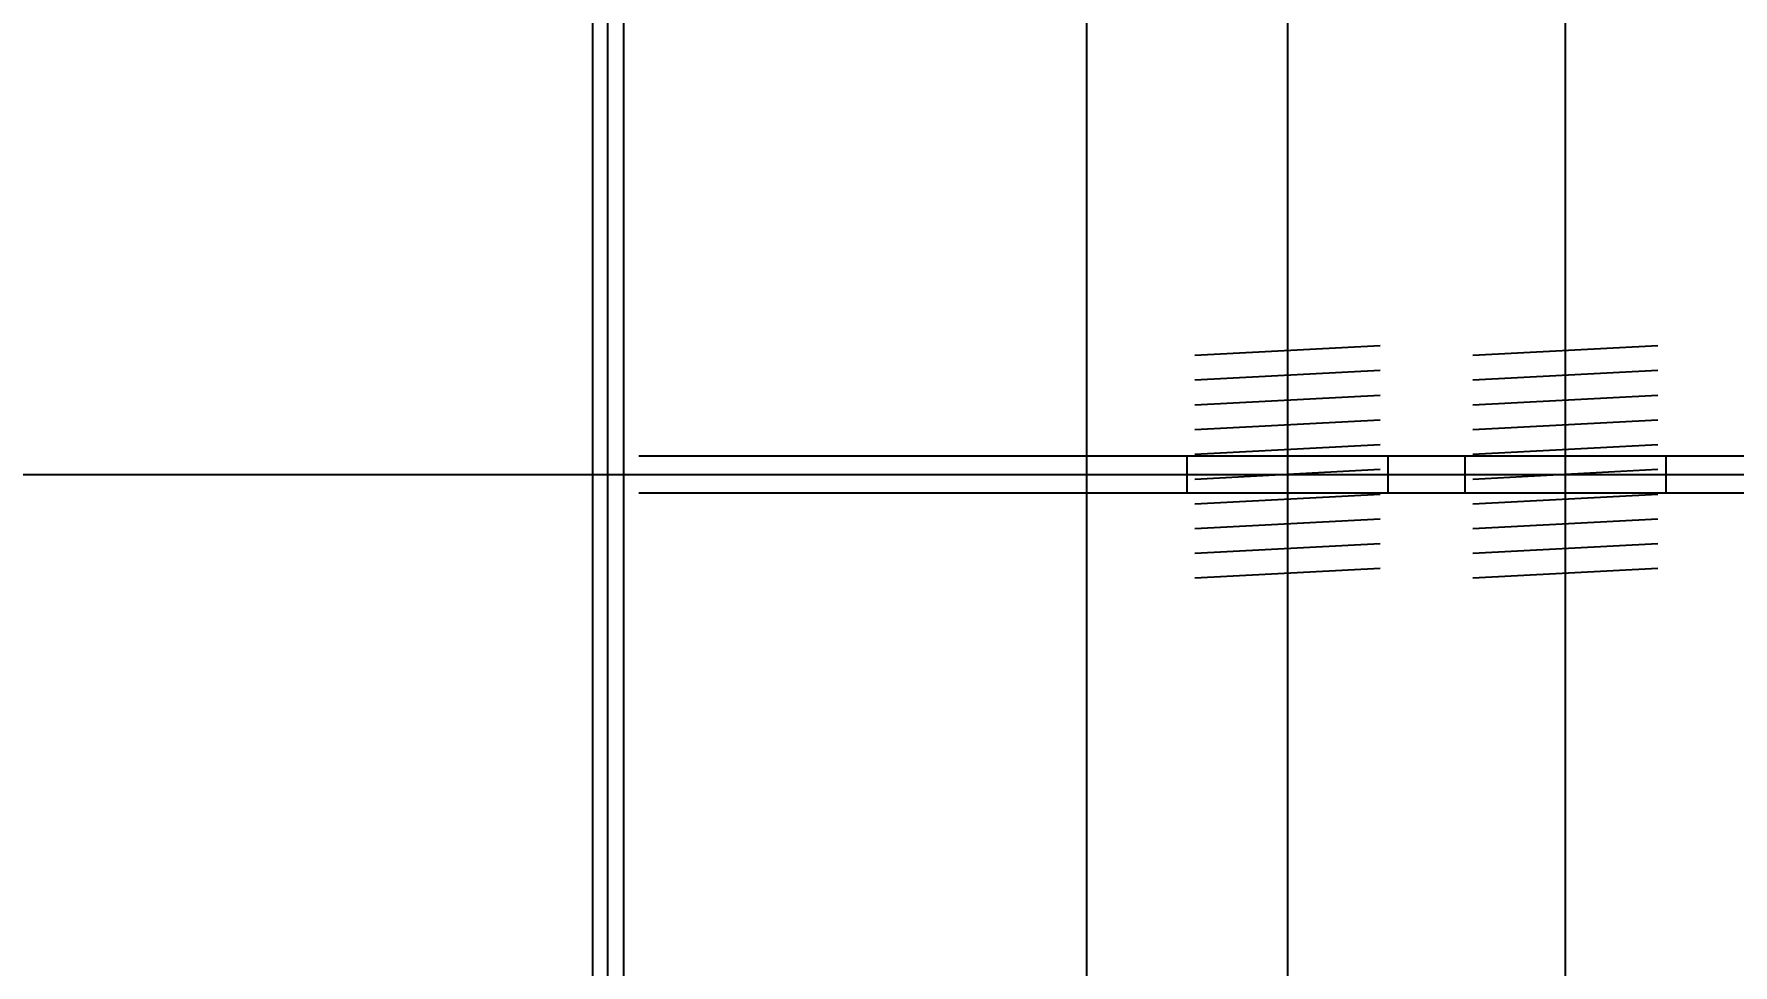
# Model space of a CAD drawing. Header units: millimetres. Extents: x 198973 to 311338, y 50799 to 196797.
# Drawn here: x 213435 to 213986, y 87545 to 87846 of the extents above; entities that cross this region are included whole.
import ezdxf

# ---------------------------------------------------------------- set-up
doc = ezdxf.new("R2010")
doc.units = ezdxf.units.MM
doc.header["$LTSCALE"] = 1000
doc.linetypes.add('CENTER', pattern=[2, 1.25, -0.25, 0.25, -0.25])
doc.linetypes.add('DOTE', pattern=[2.42, 2, -0.2, 0.02, -0.2])
for name, color, linetype in [('DOTE', 1, 'CENTER'), ('PUB_HATCH', 8, 'Continuous'), ('STAIR', 2, 'Continuous')]:
    doc.layers.add(name, color=color, linetype=linetype)
doc.styles.add('DIM_FONT', font='SIMPLEX.shx', dxfattribs={"width": 0.8})
doc.dimstyles.new('DIMN', dxfattribs={"dimtxt": 300, "dimasz": 1, "dimexe": 250, "dimexo": 300, "dimgap": 150, "dimtad": 1, "dimdec": 0, "dimzin": 0, "dimdsep": 46, "dimtxsty": 'DIM_FONT', "dimblk": '_DIMX', "dimcen": 0.09, "dimclrt": 7, "dimadec": 0, "dimazin": 0, "dimtfac": 1, "dimtdec": 0, "dimtix": 1, "dimtmove": 2, "dimatfit": 3, "dimldrblk": '_DIMX', "dimfxl": 1, "dimtolj": 1, "dimtzin": 0, "dimarcsym": 0})

# ---------------------------------------------------------------- blocks, each defined once
blk = doc.blocks.new('*D170')
at = {"layer": 'DEFPOINTS', "color": 0, "transparency": 16777216}
for p in [(220053.9, 103465.69), (218616.23, 101503.41), (208116.23, 81103.41)]:
    blk.add_point(p, dxfattribs=at)
at = {"layer": 'STAIR', "color": 0, "lineweight": -2, "transparency": 16777216}
for p, q in [((220053.9, 103463.69), (220053.9, 104644.26)), ((218616.23, 103461.69), (220053.9, 103463.69)), ((218616.23, 101803.41), (218616.23, 103461.69))]:
    blk.add_line(p, q, dxfattribs=at)
at = {"layer": 'STAIR', "color": 7, "transparency": 16777216, "insert": (219753.9, 104129.97), "char_height": 300, "attachment_point": 5, "rotation": 90, "style": 'DIM_FONT'}
blk.add_mtext('\\A1;10500', dxfattribs=at)
blk = doc.blocks.new('_DIMX')
blk.add_line((-150, 0), (150, 0))
at = {"const_width": 50}
blk.add_lwpolyline([(-70, -70), (70, 70)], dxfattribs=at)
blk = doc.blocks.new('*D171')
at = {"layer": 'DEFPOINTS', "color": 0, "transparency": 16777216}
for p in [(221109.59, 103729.45), (218616.23, 101503.41), (208116.23, 81103.41)]:
    blk.add_point(p, dxfattribs=at)
at = {"layer": 'STAIR', "color": 0, "lineweight": -2, "transparency": 16777216}
for p, q in [((221105.59, 101503.41), (221107.59, 103729.45)), ((221107.59, 103729.45), (222333.87, 103729.45)), ((218916.23, 101503.41), (221105.59, 101503.41))]:
    blk.add_line(p, q, dxfattribs=at)
at = {"layer": 'STAIR', "color": 7, "transparency": 16777216, "insert": (221796.73, 104029.45), "char_height": 300, "attachment_point": 5, "style": 'DIM_FONT'}
blk.add_mtext('\\A1;20400', dxfattribs=at)

msp = doc.modelspace()

# ---------------------------------------------------------------- linework, layer by layer
at = {"layer": 'DOTE', "linetype": 'DOTE'}
for p, q in [((213016.09, 87703.41), (213982.33, 87703.41)), ((213639.37, 87703.41), (217038.29, 87703.41))]:
    msp.add_line(p, q, dxfattribs=at)
at = {"layer": 'PUB_HATCH'}
for p, q in [((213776.23, 88484.89), (213776.23, 86909.47)), ((213841.23, 88464.78), (213841.23, 87192.41)), ((213776.23, 88253.93), (213776.23, 87137.73)), ((213776.23, 88253.93), (213776.23, 87183.37)), ((213931.23, 88214.41), (213931.23, 87192.41)), ((213616.23, 88172.41), (213616.23, 87234.41)), ((213621.23, 87234.41), (213621.23, 88172.41)), ((213621.23, 87234.41), (213621.23, 88172.41)), ((213626.23, 88172.41), (213626.23, 87234.41))]:
    msp.add_line(p, q, dxfattribs=at)
at = {"layer": 'PUB_HATCH', "ltscale": 0.5}
for p, q in [((213871.23, 87745.04), (213811.23, 87741.9)), ((213871.23, 87745.04), (213811.23, 87741.9)), ((213871.23, 87745.04), (213811.23, 87741.9)), ((213871.23, 87745.04), (213811.23, 87741.9)), ((213871.23, 87745.04), (213811.23, 87741.9)), ((213871.23, 87745.04), (213811.23, 87741.9)), ((213871.23, 87745.04), (213811.23, 87741.9)), ((213871.23, 87745.04), (213811.23, 87741.9)), ((213871.23, 87745.04), (213811.23, 87741.9)), ((213871.23, 87745.04), (213811.23, 87741.9)), ((213871.23, 87745.04), (213811.23, 87741.9)), ((213871.23, 87745.04), (213811.23, 87741.9)), ((213871.23, 87745.04), (213811.23, 87741.9)), ((213871.23, 87745.04), (213811.23, 87741.9)), ((213871.23, 87745.04), (213811.23, 87741.9)), ((213871.23, 87745.04), (213811.23, 87741.9)), ((213871.23, 87745.04), (213811.23, 87741.9)), ((213871.23, 87745.04), (213811.23, 87741.9)), ((213871.23, 87745.04), (213811.23, 87741.9)), ((213871.23, 87745.04), (213811.23, 87741.9)), ((213871.23, 87745.04), (213811.23, 87741.9)), ((213871.23, 87745.04), (213811.23, 87741.9)), ((213871.23, 87745.04), (213811.23, 87741.9)), ((213871.23, 87745.04), (213811.23, 87741.9)), ((213871.23, 87745.04), (213811.23, 87741.9)), ((213871.23, 87745.04), (213811.23, 87741.9)), ((213871.23, 87745.04), (213811.23, 87741.9)), ((213871.23, 87745.04), (213811.23, 87741.9)), ((213871.23, 87745.04), (213811.23, 87741.9)), ((213871.23, 87745.04), (213811.23, 87741.9)), ((213871.23, 87745.04), (213811.23, 87741.9)), ((213871.23, 87745.04), (213811.23, 87741.9)), ((213871.23, 87745.04), (213811.23, 87741.9)), ((213871.23, 87745.04), (213811.23, 87741.9)), ((213871.23, 87745.04), (213811.23, 87741.9)), ((213871.23, 87745.04), (213811.23, 87741.9)), ((213871.23, 87745.04), (213811.23, 87741.9)), ((213871.23, 87745.04), (213811.23, 87741.9)), ((213871.23, 87745.04), (213811.23, 87741.9)), ((213871.23, 87745.04), (213811.23, 87741.9)), ((213871.23, 87745.04), (213811.23, 87741.9)), ((213871.23, 87745.04), (213811.23, 87741.9)), ((213871.23, 87745.04), (213811.23, 87741.9)), ((213871.23, 87745.04), (213811.23, 87741.9)), ((213871.23, 87745.04), (213811.23, 87741.9)), ((213871.23, 87745.04), (213811.23, 87741.9)), ((213871.23, 87745.04), (213811.23, 87741.9)), ((213871.23, 87745.04), (213811.23, 87741.9)), ((213871.23, 87745.04), (213811.23, 87741.9)), ((213871.23, 87745.04), (213811.23, 87741.9)), ((213871.23, 87745.04), (213811.23, 87741.9)), ((213871.23, 87745.04), (213811.23, 87741.9)), ((213961.23, 87745.04), (213901.23, 87741.9)), ((213961.23, 87745.04), (213901.23, 87741.9)), ((213961.23, 87745.04), (213901.23, 87741.9)), ((213961.23, 87745.04), (213901.23, 87741.9)), ((213961.23, 87745.04), (213901.23, 87741.9)), ((213961.23, 87745.04), (213901.23, 87741.9)), ((213961.23, 87745.04), (213901.23, 87741.9)), ((213961.23, 87745.04), (213901.23, 87741.9)), ((213961.23, 87745.04), (213901.23, 87741.9)), ((213961.23, 87745.04), (213901.23, 87741.9)), ((213961.23, 87745.04), (213901.23, 87741.9)), ((213961.23, 87745.04), (213901.23, 87741.9)), ((213961.23, 87745.04), (213901.23, 87741.9)), ((213961.23, 87745.04), (213901.23, 87741.9)), ((213961.23, 87745.04), (213901.23, 87741.9)), ((213961.23, 87745.04), (213901.23, 87741.9)), ((213961.23, 87745.04), (213901.23, 87741.9)), ((213961.23, 87745.04), (213901.23, 87741.9)), ((213961.23, 87745.04), (213901.23, 87741.9)), ((213961.23, 87745.04), (213901.23, 87741.9)), ((213961.23, 87745.04), (213901.23, 87741.9)), ((213961.23, 87745.04), (213901.23, 87741.9)), ((213961.23, 87745.04), (213901.23, 87741.9)), ((213961.23, 87745.04), (213901.23, 87741.9)), ((213961.23, 87745.04), (213901.23, 87741.9)), ((213961.23, 87745.04), (213901.23, 87741.9)), ((213961.23, 87745.04), (213901.23, 87741.9)), ((213961.23, 87745.04), (213901.23, 87741.9)), ((213961.23, 87745.04), (213901.23, 87741.9)), ((213961.23, 87745.04), (213901.23, 87741.9)), ((213961.23, 87745.04), (213901.23, 87741.9)), ((213961.23, 87745.04), (213901.23, 87741.9)), ((213961.23, 87745.04), (213901.23, 87741.9)), ((213961.23, 87745.04), (213901.23, 87741.9)), ((213961.23, 87745.04), (213901.23, 87741.9)), ((213961.23, 87745.04), (213901.23, 87741.9)), ((213961.23, 87745.04), (213901.23, 87741.9)), ((213961.23, 87745.04), (213901.23, 87741.9)), ((213961.23, 87745.04), (213901.23, 87741.9)), ((213961.23, 87745.04), (213901.23, 87741.9)), ((213961.23, 87745.04), (213901.23, 87741.9)), ((213961.23, 87745.04), (213901.23, 87741.9)), ((213961.23, 87745.04), (213901.23, 87741.9)), ((213961.23, 87745.04), (213901.23, 87741.9)), ((213961.23, 87745.04), (213901.23, 87741.9)), ((213961.23, 87745.04), (213901.23, 87741.9)), ((213961.23, 87745.04), (213901.23, 87741.9)), ((213961.23, 87745.04), (213901.23, 87741.9)), ((213961.23, 87745.04), (213901.23, 87741.9)), ((213961.23, 87745.04), (213901.23, 87741.9)), ((213961.23, 87745.04), (213901.23, 87741.9)), ((213961.23, 87745.04), (213901.23, 87741.9)), ((213871.23, 87737.03), (213811.23, 87733.89)), ((213871.23, 87737.03), (213811.23, 87733.89)), ((213871.23, 87737.03), (213811.23, 87733.89)), ((213871.23, 87737.03), (213811.23, 87733.89)), ((213871.23, 87737.03), (213811.23, 87733.89)), ((213871.23, 87737.03), (213811.23, 87733.89)), ((213871.23, 87737.03), (213811.23, 87733.89)), ((213871.23, 87737.03), (213811.23, 87733.89)), ((213871.23, 87737.03), (213811.23, 87733.89)), ((213871.23, 87737.03), (213811.23, 87733.89)), ((213871.23, 87737.03), (213811.23, 87733.89)), ((213871.23, 87737.03), (213811.23, 87733.89)), ((213871.23, 87737.03), (213811.23, 87733.89)), ((213871.23, 87737.03), (213811.23, 87733.89)), ((213871.23, 87737.03), (213811.23, 87733.89)), ((213871.23, 87737.03), (213811.23, 87733.89)), ((213871.23, 87737.03), (213811.23, 87733.89)), ((213871.23, 87737.03), (213811.23, 87733.89)), ((213871.23, 87737.03), (213811.23, 87733.89)), ((213871.23, 87737.03), (213811.23, 87733.89)), ((213871.23, 87737.03), (213811.23, 87733.89)), ((213871.23, 87737.03), (213811.23, 87733.89)), ((213871.23, 87737.03), (213811.23, 87733.89)), ((213871.23, 87737.03), (213811.23, 87733.89)), ((213871.23, 87737.03), (213811.23, 87733.89)), ((213871.23, 87737.03), (213811.23, 87733.89)), ((213871.23, 87737.03), (213811.23, 87733.89)), ((213871.23, 87737.03), (213811.23, 87733.89)), ((213871.23, 87737.03), (213811.23, 87733.89)), ((213871.23, 87737.03), (213811.23, 87733.89)), ((213871.23, 87737.03), (213811.23, 87733.89)), ((213871.23, 87737.03), (213811.23, 87733.89)), ((213871.23, 87737.03), (213811.23, 87733.89)), ((213871.23, 87737.03), (213811.23, 87733.89)), ((213871.23, 87737.03), (213811.23, 87733.89)), ((213871.23, 87737.03), (213811.23, 87733.89)), ((213871.23, 87737.03), (213811.23, 87733.89)), ((213871.23, 87737.03), (213811.23, 87733.89)), ((213871.23, 87737.03), (213811.23, 87733.89)), ((213871.23, 87737.03), (213811.23, 87733.89)), ((213871.23, 87737.03), (213811.23, 87733.89)), ((213871.23, 87737.03), (213811.23, 87733.89)), ((213871.23, 87737.03), (213811.23, 87733.89)), ((213871.23, 87737.03), (213811.23, 87733.89)), ((213871.23, 87737.03), (213811.23, 87733.89)), ((213871.23, 87737.03), (213811.23, 87733.89)), ((213871.23, 87737.03), (213811.23, 87733.89)), ((213871.23, 87737.03), (213811.23, 87733.89)), ((213871.23, 87737.03), (213811.23, 87733.89)), ((213871.23, 87737.03), (213811.23, 87733.89)), ((213871.23, 87737.03), (213811.23, 87733.89)), ((213871.23, 87737.03), (213811.23, 87733.89)), ((213961.23, 87737.03), (213901.23, 87733.89)), ((213961.23, 87737.03), (213901.23, 87733.89)), ((213961.23, 87737.03), (213901.23, 87733.89)), ((213961.23, 87737.03), (213901.23, 87733.89)), ((213961.23, 87737.03), (213901.23, 87733.89)), ((213961.23, 87737.03), (213901.23, 87733.89)), ((213961.23, 87737.03), (213901.23, 87733.89)), ((213961.23, 87737.03), (213901.23, 87733.89)), ((213961.23, 87737.03), (213901.23, 87733.89)), ((213961.23, 87737.03), (213901.23, 87733.89)), ((213961.23, 87737.03), (213901.23, 87733.89)), ((213961.23, 87737.03), (213901.23, 87733.89)), ((213961.23, 87737.03), (213901.23, 87733.89)), ((213961.23, 87737.03), (213901.23, 87733.89)), ((213961.23, 87737.03), (213901.23, 87733.89)), ((213961.23, 87737.03), (213901.23, 87733.89)), ((213961.23, 87737.03), (213901.23, 87733.89)), ((213961.23, 87737.03), (213901.23, 87733.89)), ((213961.23, 87737.03), (213901.23, 87733.89)), ((213961.23, 87737.03), (213901.23, 87733.89)), ((213961.23, 87737.03), (213901.23, 87733.89)), ((213961.23, 87737.03), (213901.23, 87733.89)), ((213961.23, 87737.03), (213901.23, 87733.89)), ((213961.23, 87737.03), (213901.23, 87733.89)), ((213961.23, 87737.03), (213901.23, 87733.89)), ((213961.23, 87737.03), (213901.23, 87733.89)), ((213961.23, 87737.03), (213901.23, 87733.89)), ((213961.23, 87737.03), (213901.23, 87733.89)), ((213961.23, 87737.03), (213901.23, 87733.89)), ((213961.23, 87737.03), (213901.23, 87733.89)), ((213961.23, 87737.03), (213901.23, 87733.89)), ((213961.23, 87737.03), (213901.23, 87733.89)), ((213961.23, 87737.03), (213901.23, 87733.89)), ((213961.23, 87737.03), (213901.23, 87733.89)), ((213961.23, 87737.03), (213901.23, 87733.89)), ((213961.23, 87737.03), (213901.23, 87733.89)), ((213961.23, 87737.03), (213901.23, 87733.89)), ((213961.23, 87737.03), (213901.23, 87733.89)), ((213961.23, 87737.03), (213901.23, 87733.89)), ((213961.23, 87737.03), (213901.23, 87733.89)), ((213961.23, 87737.03), (213901.23, 87733.89)), ((213961.23, 87737.03), (213901.23, 87733.89)), ((213961.23, 87737.03), (213901.23, 87733.89)), ((213961.23, 87737.03), (213901.23, 87733.89)), ((213961.23, 87737.03), (213901.23, 87733.89)), ((213961.23, 87737.03), (213901.23, 87733.89)), ((213961.23, 87737.03), (213901.23, 87733.89)), ((213961.23, 87737.03), (213901.23, 87733.89)), ((213961.23, 87737.03), (213901.23, 87733.89)), ((213961.23, 87737.03), (213901.23, 87733.89)), ((213961.23, 87737.03), (213901.23, 87733.89)), ((213961.23, 87737.03), (213901.23, 87733.89)), ((213871.23, 87729.02), (213811.23, 87725.88)), ((213871.23, 87729.02), (213811.23, 87725.88)), ((213871.23, 87729.02), (213811.23, 87725.88)), ((213871.23, 87729.02), (213811.23, 87725.88)), ((213871.23, 87729.02), (213811.23, 87725.88)), ((213871.23, 87729.02), (213811.23, 87725.88)), ((213871.23, 87729.02), (213811.23, 87725.88)), ((213871.23, 87729.02), (213811.23, 87725.88)), ((213871.23, 87729.02), (213811.23, 87725.88)), ((213871.23, 87729.02), (213811.23, 87725.88)), ((213871.23, 87729.02), (213811.23, 87725.88)), ((213871.23, 87729.02), (213811.23, 87725.88)), ((213871.23, 87729.02), (213811.23, 87725.88)), ((213871.23, 87729.02), (213811.23, 87725.88)), ((213871.23, 87729.02), (213811.23, 87725.88)), ((213871.23, 87729.02), (213811.23, 87725.88)), ((213871.23, 87729.02), (213811.23, 87725.88)), ((213871.23, 87729.02), (213811.23, 87725.88)), ((213871.23, 87729.02), (213811.23, 87725.88)), ((213871.23, 87729.02), (213811.23, 87725.88)), ((213871.23, 87729.02), (213811.23, 87725.88)), ((213871.23, 87729.02), (213811.23, 87725.88)), ((213871.23, 87729.02), (213811.23, 87725.88)), ((213871.23, 87729.02), (213811.23, 87725.88)), ((213871.23, 87729.02), (213811.23, 87725.88)), ((213871.23, 87729.02), (213811.23, 87725.88)), ((213871.23, 87729.02), (213811.23, 87725.88)), ((213871.23, 87729.02), (213811.23, 87725.88)), ((213871.23, 87729.02), (213811.23, 87725.88)), ((213871.23, 87729.02), (213811.23, 87725.88)), ((213871.23, 87729.02), (213811.23, 87725.88)), ((213871.23, 87729.02), (213811.23, 87725.88)), ((213871.23, 87729.02), (213811.23, 87725.88)), ((213871.23, 87729.02), (213811.23, 87725.88)), ((213871.23, 87729.02), (213811.23, 87725.88)), ((213871.23, 87729.02), (213811.23, 87725.88)), ((213871.23, 87729.02), (213811.23, 87725.88)), ((213871.23, 87729.02), (213811.23, 87725.88)), ((213871.23, 87729.02), (213811.23, 87725.88)), ((213871.23, 87729.02), (213811.23, 87725.88)), ((213871.23, 87729.02), (213811.23, 87725.88)), ((213871.23, 87729.02), (213811.23, 87725.88)), ((213871.23, 87729.02), (213811.23, 87725.88)), ((213871.23, 87729.02), (213811.23, 87725.88)), ((213871.23, 87729.02), (213811.23, 87725.88)), ((213871.23, 87729.02), (213811.23, 87725.88)), ((213871.23, 87729.02), (213811.23, 87725.88)), ((213871.23, 87729.02), (213811.23, 87725.88)), ((213871.23, 87729.02), (213811.23, 87725.88)), ((213871.23, 87729.02), (213811.23, 87725.88)), ((213871.23, 87729.02), (213811.23, 87725.88)), ((213871.23, 87729.02), (213811.23, 87725.88)), ((213961.23, 87729.02), (213901.23, 87725.88)), ((213961.23, 87729.02), (213901.23, 87725.88)), ((213961.23, 87729.02), (213901.23, 87725.88)), ((213961.23, 87729.02), (213901.23, 87725.88)), ((213961.23, 87729.02), (213901.23, 87725.88)), ((213961.23, 87729.02), (213901.23, 87725.88)), ((213961.23, 87729.02), (213901.23, 87725.88)), ((213961.23, 87729.02), (213901.23, 87725.88)), ((213961.23, 87729.02), (213901.23, 87725.88)), ((213961.23, 87729.02), (213901.23, 87725.88)), ((213961.23, 87729.02), (213901.23, 87725.88)), ((213961.23, 87729.02), (213901.23, 87725.88)), ((213961.23, 87729.02), (213901.23, 87725.88)), ((213961.23, 87729.02), (213901.23, 87725.88)), ((213961.23, 87729.02), (213901.23, 87725.88)), ((213961.23, 87729.02), (213901.23, 87725.88)), ((213961.23, 87729.02), (213901.23, 87725.88)), ((213961.23, 87729.02), (213901.23, 87725.88)), ((213961.23, 87729.02), (213901.23, 87725.88)), ((213961.23, 87729.02), (213901.23, 87725.88)), ((213961.23, 87729.02), (213901.23, 87725.88)), ((213961.23, 87729.02), (213901.23, 87725.88)), ((213961.23, 87729.02), (213901.23, 87725.88)), ((213961.23, 87729.02), (213901.23, 87725.88)), ((213961.23, 87729.02), (213901.23, 87725.88)), ((213961.23, 87729.02), (213901.23, 87725.88)), ((213961.23, 87729.02), (213901.23, 87725.88)), ((213961.23, 87729.02), (213901.23, 87725.88)), ((213961.23, 87729.02), (213901.23, 87725.88)), ((213961.23, 87729.02), (213901.23, 87725.88)), ((213961.23, 87729.02), (213901.23, 87725.88)), ((213961.23, 87729.02), (213901.23, 87725.88)), ((213961.23, 87729.02), (213901.23, 87725.88)), ((213961.23, 87729.02), (213901.23, 87725.88)), ((213961.23, 87729.02), (213901.23, 87725.88)), ((213961.23, 87729.02), (213901.23, 87725.88)), ((213961.23, 87729.02), (213901.23, 87725.88)), ((213961.23, 87729.02), (213901.23, 87725.88)), ((213961.23, 87729.02), (213901.23, 87725.88)), ((213961.23, 87729.02), (213901.23, 87725.88)), ((213961.23, 87729.02), (213901.23, 87725.88)), ((213961.23, 87729.02), (213901.23, 87725.88)), ((213961.23, 87729.02), (213901.23, 87725.88)), ((213961.23, 87729.02), (213901.23, 87725.88)), ((213961.23, 87729.02), (213901.23, 87725.88)), ((213961.23, 87729.02), (213901.23, 87725.88)), ((213961.23, 87729.02), (213901.23, 87725.88)), ((213961.23, 87729.02), (213901.23, 87725.88)), ((213961.23, 87729.02), (213901.23, 87725.88)), ((213961.23, 87729.02), (213901.23, 87725.88)), ((213961.23, 87729.02), (213901.23, 87725.88)), ((213961.23, 87729.02), (213901.23, 87725.88)), ((213871.23, 87721.01), (213811.23, 87717.86)), ((213871.23, 87721.01), (213811.23, 87717.86)), ((213871.23, 87721.01), (213811.23, 87717.86)), ((213871.23, 87721.01), (213811.23, 87717.86)), ((213871.23, 87721.01), (213811.23, 87717.86)), ((213871.23, 87721.01), (213811.23, 87717.86)), ((213871.23, 87721.01), (213811.23, 87717.86)), ((213871.23, 87721.01), (213811.23, 87717.86)), ((213871.23, 87721.01), (213811.23, 87717.86)), ((213871.23, 87721.01), (213811.23, 87717.86)), ((213871.23, 87721.01), (213811.23, 87717.86)), ((213871.23, 87721.01), (213811.23, 87717.86)), ((213871.23, 87721.01), (213811.23, 87717.86)), ((213871.23, 87721.01), (213811.23, 87717.86)), ((213871.23, 87721.01), (213811.23, 87717.86)), ((213871.23, 87721.01), (213811.23, 87717.86)), ((213871.23, 87721.01), (213811.23, 87717.86)), ((213871.23, 87721.01), (213811.23, 87717.86)), ((213871.23, 87721.01), (213811.23, 87717.86)), ((213871.23, 87721.01), (213811.23, 87717.86)), ((213871.23, 87721.01), (213811.23, 87717.86)), ((213871.23, 87721.01), (213811.23, 87717.86)), ((213871.23, 87721.01), (213811.23, 87717.86)), ((213871.23, 87721.01), (213811.23, 87717.86)), ((213871.23, 87721.01), (213811.23, 87717.86)), ((213871.23, 87721.01), (213811.23, 87717.86)), ((213871.23, 87721.01), (213811.23, 87717.86)), ((213871.23, 87721.01), (213811.23, 87717.86)), ((213871.23, 87721.01), (213811.23, 87717.86)), ((213871.23, 87721.01), (213811.23, 87717.86)), ((213871.23, 87721.01), (213811.23, 87717.86)), ((213871.23, 87721.01), (213811.23, 87717.86)), ((213871.23, 87721.01), (213811.23, 87717.86)), ((213871.23, 87721.01), (213811.23, 87717.86)), ((213871.23, 87721.01), (213811.23, 87717.86)), ((213871.23, 87721.01), (213811.23, 87717.86)), ((213871.23, 87721.01), (213811.23, 87717.86)), ((213871.23, 87721.01), (213811.23, 87717.86)), ((213871.23, 87721.01), (213811.23, 87717.86)), ((213871.23, 87721.01), (213811.23, 87717.86)), ((213871.23, 87721.01), (213811.23, 87717.86)), ((213871.23, 87721.01), (213811.23, 87717.86)), ((213871.23, 87721.01), (213811.23, 87717.86)), ((213871.23, 87721.01), (213811.23, 87717.86)), ((213871.23, 87721.01), (213811.23, 87717.86)), ((213871.23, 87721.01), (213811.23, 87717.86)), ((213871.23, 87721.01), (213811.23, 87717.86)), ((213871.23, 87721.01), (213811.23, 87717.86)), ((213871.23, 87721.01), (213811.23, 87717.86)), ((213871.23, 87721.01), (213811.23, 87717.86)), ((213871.23, 87721.01), (213811.23, 87717.86)), ((213871.23, 87721.01), (213811.23, 87717.86)), ((213961.23, 87721.01), (213901.23, 87717.86)), ((213961.23, 87721.01), (213901.23, 87717.86)), ((213961.23, 87721.01), (213901.23, 87717.86)), ((213961.23, 87721.01), (213901.23, 87717.86)), ((213961.23, 87721.01), (213901.23, 87717.86)), ((213961.23, 87721.01), (213901.23, 87717.86)), ((213961.23, 87721.01), (213901.23, 87717.86)), ((213961.23, 87721.01), (213901.23, 87717.86)), ((213961.23, 87721.01), (213901.23, 87717.86)), ((213961.23, 87721.01), (213901.23, 87717.86)), ((213961.23, 87721.01), (213901.23, 87717.86)), ((213961.23, 87721.01), (213901.23, 87717.86)), ((213961.23, 87721.01), (213901.23, 87717.86)), ((213961.23, 87721.01), (213901.23, 87717.86)), ((213961.23, 87721.01), (213901.23, 87717.86)), ((213961.23, 87721.01), (213901.23, 87717.86)), ((213961.23, 87721.01), (213901.23, 87717.86)), ((213961.23, 87721.01), (213901.23, 87717.86)), ((213961.23, 87721.01), (213901.23, 87717.86)), ((213961.23, 87721.01), (213901.23, 87717.86)), ((213961.23, 87721.01), (213901.23, 87717.86)), ((213961.23, 87721.01), (213901.23, 87717.86)), ((213961.23, 87721.01), (213901.23, 87717.86)), ((213961.23, 87721.01), (213901.23, 87717.86)), ((213961.23, 87721.01), (213901.23, 87717.86)), ((213961.23, 87721.01), (213901.23, 87717.86)), ((213961.23, 87721.01), (213901.23, 87717.86)), ((213961.23, 87721.01), (213901.23, 87717.86)), ((213961.23, 87721.01), (213901.23, 87717.86)), ((213961.23, 87721.01), (213901.23, 87717.86)), ((213961.23, 87721.01), (213901.23, 87717.86)), ((213961.23, 87721.01), (213901.23, 87717.86)), ((213961.23, 87721.01), (213901.23, 87717.86)), ((213961.23, 87721.01), (213901.23, 87717.86)), ((213961.23, 87721.01), (213901.23, 87717.86)), ((213961.23, 87721.01), (213901.23, 87717.86)), ((213961.23, 87721.01), (213901.23, 87717.86)), ((213961.23, 87721.01), (213901.23, 87717.86)), ((213961.23, 87721.01), (213901.23, 87717.86)), ((213961.23, 87721.01), (213901.23, 87717.86)), ((213961.23, 87721.01), (213901.23, 87717.86)), ((213961.23, 87721.01), (213901.23, 87717.86)), ((213961.23, 87721.01), (213901.23, 87717.86)), ((213961.23, 87721.01), (213901.23, 87717.86)), ((213961.23, 87721.01), (213901.23, 87717.86)), ((213961.23, 87721.01), (213901.23, 87717.86)), ((213961.23, 87721.01), (213901.23, 87717.86)), ((213961.23, 87721.01), (213901.23, 87717.86)), ((213961.23, 87721.01), (213901.23, 87717.86)), ((213961.23, 87721.01), (213901.23, 87717.86)), ((213961.23, 87721.01), (213901.23, 87717.86)), ((213961.23, 87721.01), (213901.23, 87717.86)), ((213631.23, 87709.41), (215406.23, 87709.41)), ((213808.73, 87709.41), (213808.73, 87697.41)), ((213808.73, 87709.41), (213808.73, 87697.41)), ((213871.23, 87713), (213811.23, 87709.85)), ((213871.23, 87713), (213811.23, 87709.85)), ((213871.23, 87713), (213811.23, 87709.85)), ((213871.23, 87713), (213811.23, 87709.85)), ((213871.23, 87713), (213811.23, 87709.85)), ((213871.23, 87713), (213811.23, 87709.85)), ((213871.23, 87713), (213811.23, 87709.85)), ((213871.23, 87713), (213811.23, 87709.85)), ((213871.23, 87713), (213811.23, 87709.85)), ((213871.23, 87713), (213811.23, 87709.85)), ((213871.23, 87713), (213811.23, 87709.85)), ((213871.23, 87713), (213811.23, 87709.85)), ((213871.23, 87713), (213811.23, 87709.85)), ((213871.23, 87713), (213811.23, 87709.85)), ((213871.23, 87713), (213811.23, 87709.85)), ((213871.23, 87713), (213811.23, 87709.85)), ((213871.23, 87713), (213811.23, 87709.85)), ((213871.23, 87713), (213811.23, 87709.85)), ((213871.23, 87713), (213811.23, 87709.85)), ((213871.23, 87713), (213811.23, 87709.85)), ((213871.23, 87713), (213811.23, 87709.85)), ((213871.23, 87713), (213811.23, 87709.85)), ((213871.23, 87713), (213811.23, 87709.85)), ((213871.23, 87713), (213811.23, 87709.85)), ((213871.23, 87713), (213811.23, 87709.85)), ((213871.23, 87713), (213811.23, 87709.85)), ((213871.23, 87713), (213811.23, 87709.85)), ((213871.23, 87713), (213811.23, 87709.85)), ((213871.23, 87713), (213811.23, 87709.85)), ((213871.23, 87713), (213811.23, 87709.85)), ((213871.23, 87713), (213811.23, 87709.85)), ((213871.23, 87713), (213811.23, 87709.85)), ((213871.23, 87713), (213811.23, 87709.85)), ((213871.23, 87713), (213811.23, 87709.85)), ((213871.23, 87713), (213811.23, 87709.85)), ((213871.23, 87713), (213811.23, 87709.85)), ((213871.23, 87713), (213811.23, 87709.85)), ((213871.23, 87713), (213811.23, 87709.85)), ((213871.23, 87713), (213811.23, 87709.85)), ((213871.23, 87713), (213811.23, 87709.85)), ((213871.23, 87713), (213811.23, 87709.85)), ((213871.23, 87713), (213811.23, 87709.85)), ((213871.23, 87713), (213811.23, 87709.85)), ((213871.23, 87713), (213811.23, 87709.85)), ((213871.23, 87713), (213811.23, 87709.85)), ((213871.23, 87713), (213811.23, 87709.85)), ((213871.23, 87713), (213811.23, 87709.85)), ((213871.23, 87713), (213811.23, 87709.85)), ((213871.23, 87713), (213811.23, 87709.85)), ((213871.23, 87713), (213811.23, 87709.85)), ((213871.23, 87713), (213811.23, 87709.85)), ((213871.23, 87713), (213811.23, 87709.85)), ((213873.73, 87709.41), (213873.73, 87697.41)), ((213873.73, 87709.41), (213873.73, 87697.41)), ((213898.73, 87709.41), (213898.73, 87697.41)), ((213898.73, 87709.41), (213898.73, 87697.41)), ((213961.23, 87713), (213901.23, 87709.85)), ((213961.23, 87713), (213901.23, 87709.85)), ((213961.23, 87713), (213901.23, 87709.85)), ((213961.23, 87713), (213901.23, 87709.85)), ((213961.23, 87713), (213901.23, 87709.85)), ((213961.23, 87713), (213901.23, 87709.85)), ((213961.23, 87713), (213901.23, 87709.85)), ((213961.23, 87713), (213901.23, 87709.85)), ((213961.23, 87713), (213901.23, 87709.85)), ((213961.23, 87713), (213901.23, 87709.85)), ((213961.23, 87713), (213901.23, 87709.85)), ((213961.23, 87713), (213901.23, 87709.85)), ((213961.23, 87713), (213901.23, 87709.85)), ((213961.23, 87713), (213901.23, 87709.85)), ((213961.23, 87713), (213901.23, 87709.85)), ((213961.23, 87713), (213901.23, 87709.85)), ((213961.23, 87713), (213901.23, 87709.85)), ((213961.23, 87713), (213901.23, 87709.85)), ((213961.23, 87713), (213901.23, 87709.85)), ((213961.23, 87713), (213901.23, 87709.85)), ((213961.23, 87713), (213901.23, 87709.85)), ((213961.23, 87713), (213901.23, 87709.85)), ((213961.23, 87713), (213901.23, 87709.85)), ((213961.23, 87713), (213901.23, 87709.85)), ((213961.23, 87713), (213901.23, 87709.85)), ((213961.23, 87713), (213901.23, 87709.85)), ((213961.23, 87713), (213901.23, 87709.85)), ((213961.23, 87713), (213901.23, 87709.85)), ((213961.23, 87713), (213901.23, 87709.85)), ((213961.23, 87713), (213901.23, 87709.85)), ((213961.23, 87713), (213901.23, 87709.85)), ((213961.23, 87713), (213901.23, 87709.85)), ((213961.23, 87713), (213901.23, 87709.85)), ((213961.23, 87713), (213901.23, 87709.85)), ((213961.23, 87713), (213901.23, 87709.85)), ((213961.23, 87713), (213901.23, 87709.85)), ((213961.23, 87713), (213901.23, 87709.85)), ((213961.23, 87713), (213901.23, 87709.85)), ((213961.23, 87713), (213901.23, 87709.85)), ((213961.23, 87713), (213901.23, 87709.85)), ((213961.23, 87713), (213901.23, 87709.85)), ((213961.23, 87713), (213901.23, 87709.85)), ((213961.23, 87713), (213901.23, 87709.85)), ((213961.23, 87713), (213901.23, 87709.85)), ((213961.23, 87713), (213901.23, 87709.85)), ((213961.23, 87713), (213901.23, 87709.85)), ((213961.23, 87713), (213901.23, 87709.85)), ((213961.23, 87713), (213901.23, 87709.85)), ((213961.23, 87713), (213901.23, 87709.85)), ((213961.23, 87713), (213901.23, 87709.85)), ((213961.23, 87713), (213901.23, 87709.85)), ((213961.23, 87713), (213901.23, 87709.85)), ((213963.73, 87709.41), (213963.73, 87697.41)), ((213963.73, 87709.41), (213963.73, 87697.41)), ((213675.1, 87703.41), (215368.26, 87703.41)), ((213871.23, 87704.99), (213811.23, 87701.84)), ((213871.23, 87704.99), (213811.23, 87701.84)), ((213871.23, 87704.99), (213811.23, 87701.84)), ((213871.23, 87704.99), (213811.23, 87701.84)), ((213871.23, 87704.99), (213811.23, 87701.84)), ((213871.23, 87704.99), (213811.23, 87701.84)), ((213871.23, 87704.99), (213811.23, 87701.84)), ((213871.23, 87704.99), (213811.23, 87701.84)), ((213871.23, 87704.99), (213811.23, 87701.84)), ((213871.23, 87704.99), (213811.23, 87701.84)), ((213871.23, 87704.99), (213811.23, 87701.84)), ((213871.23, 87704.99), (213811.23, 87701.84)), ((213871.23, 87704.99), (213811.23, 87701.84)), ((213871.23, 87704.99), (213811.23, 87701.84)), ((213871.23, 87704.99), (213811.23, 87701.84)), ((213871.23, 87704.99), (213811.23, 87701.84)), ((213871.23, 87704.99), (213811.23, 87701.84)), ((213871.23, 87704.99), (213811.23, 87701.84)), ((213871.23, 87704.99), (213811.23, 87701.84)), ((213871.23, 87704.99), (213811.23, 87701.84)), ((213871.23, 87704.99), (213811.23, 87701.84)), ((213871.23, 87704.99), (213811.23, 87701.84)), ((213871.23, 87704.99), (213811.23, 87701.84)), ((213871.23, 87704.99), (213811.23, 87701.84)), ((213871.23, 87704.99), (213811.23, 87701.84)), ((213871.23, 87704.99), (213811.23, 87701.84)), ((213871.23, 87704.99), (213811.23, 87701.84)), ((213871.23, 87704.99), (213811.23, 87701.84)), ((213871.23, 87704.99), (213811.23, 87701.84)), ((213871.23, 87704.99), (213811.23, 87701.84)), ((213871.23, 87704.99), (213811.23, 87701.84)), ((213871.23, 87704.99), (213811.23, 87701.84)), ((213871.23, 87704.99), (213811.23, 87701.84)), ((213871.23, 87704.99), (213811.23, 87701.84)), ((213871.23, 87704.99), (213811.23, 87701.84)), ((213871.23, 87704.99), (213811.23, 87701.84)), ((213871.23, 87704.99), (213811.23, 87701.84)), ((213871.23, 87704.99), (213811.23, 87701.84)), ((213871.23, 87704.99), (213811.23, 87701.84)), ((213871.23, 87704.99), (213811.23, 87701.84)), ((213871.23, 87704.99), (213811.23, 87701.84)), ((213871.23, 87704.99), (213811.23, 87701.84)), ((213871.23, 87704.99), (213811.23, 87701.84)), ((213871.23, 87704.99), (213811.23, 87701.84)), ((213871.23, 87704.99), (213811.23, 87701.84)), ((213871.23, 87704.99), (213811.23, 87701.84)), ((213871.23, 87704.99), (213811.23, 87701.84)), ((213871.23, 87704.99), (213811.23, 87701.84)), ((213871.23, 87704.99), (213811.23, 87701.84)), ((213871.23, 87704.99), (213811.23, 87701.84)), ((213871.23, 87704.99), (213811.23, 87701.84)), ((213871.23, 87704.99), (213811.23, 87701.84)), ((213961.23, 87704.99), (213901.23, 87701.84)), ((213961.23, 87704.99), (213901.23, 87701.84)), ((213961.23, 87704.99), (213901.23, 87701.84)), ((213961.23, 87704.99), (213901.23, 87701.84)), ((213961.23, 87704.99), (213901.23, 87701.84)), ((213961.23, 87704.99), (213901.23, 87701.84)), ((213961.23, 87704.99), (213901.23, 87701.84)), ((213961.23, 87704.99), (213901.23, 87701.84)), ((213961.23, 87704.99), (213901.23, 87701.84)), ((213961.23, 87704.99), (213901.23, 87701.84)), ((213961.23, 87704.99), (213901.23, 87701.84)), ((213961.23, 87704.99), (213901.23, 87701.84)), ((213961.23, 87704.99), (213901.23, 87701.84)), ((213961.23, 87704.99), (213901.23, 87701.84)), ((213961.23, 87704.99), (213901.23, 87701.84)), ((213961.23, 87704.99), (213901.23, 87701.84)), ((213961.23, 87704.99), (213901.23, 87701.84)), ((213961.23, 87704.99), (213901.23, 87701.84)), ((213961.23, 87704.99), (213901.23, 87701.84)), ((213961.23, 87704.99), (213901.23, 87701.84)), ((213961.23, 87704.99), (213901.23, 87701.84)), ((213961.23, 87704.99), (213901.23, 87701.84)), ((213961.23, 87704.99), (213901.23, 87701.84)), ((213961.23, 87704.99), (213901.23, 87701.84)), ((213961.23, 87704.99), (213901.23, 87701.84)), ((213961.23, 87704.99), (213901.23, 87701.84)), ((213961.23, 87704.99), (213901.23, 87701.84)), ((213961.23, 87704.99), (213901.23, 87701.84)), ((213961.23, 87704.99), (213901.23, 87701.84)), ((213961.23, 87704.99), (213901.23, 87701.84)), ((213961.23, 87704.99), (213901.23, 87701.84)), ((213961.23, 87704.99), (213901.23, 87701.84)), ((213961.23, 87704.99), (213901.23, 87701.84)), ((213961.23, 87704.99), (213901.23, 87701.84)), ((213961.23, 87704.99), (213901.23, 87701.84)), ((213961.23, 87704.99), (213901.23, 87701.84)), ((213961.23, 87704.99), (213901.23, 87701.84)), ((213961.23, 87704.99), (213901.23, 87701.84)), ((213961.23, 87704.99), (213901.23, 87701.84)), ((213961.23, 87704.99), (213901.23, 87701.84)), ((213961.23, 87704.99), (213901.23, 87701.84)), ((213961.23, 87704.99), (213901.23, 87701.84)), ((213961.23, 87704.99), (213901.23, 87701.84)), ((213961.23, 87704.99), (213901.23, 87701.84)), ((213961.23, 87704.99), (213901.23, 87701.84)), ((213961.23, 87704.99), (213901.23, 87701.84)), ((213961.23, 87704.99), (213901.23, 87701.84)), ((213961.23, 87704.99), (213901.23, 87701.84)), ((213961.23, 87704.99), (213901.23, 87701.84)), ((213961.23, 87704.99), (213901.23, 87701.84)), ((213961.23, 87704.99), (213901.23, 87701.84)), ((213961.23, 87704.99), (213901.23, 87701.84)), ((215406.23, 87697.41), (213631.23, 87697.41)), ((213871.23, 87696.98), (213811.23, 87693.83)), ((213871.23, 87696.98), (213811.23, 87693.83)), ((213871.23, 87696.98), (213811.23, 87693.83)), ((213871.23, 87696.98), (213811.23, 87693.83)), ((213871.23, 87696.98), (213811.23, 87693.83)), ((213871.23, 87696.98), (213811.23, 87693.83)), ((213871.23, 87696.98), (213811.23, 87693.83)), ((213871.23, 87696.98), (213811.23, 87693.83)), ((213871.23, 87696.98), (213811.23, 87693.83)), ((213871.23, 87696.98), (213811.23, 87693.83)), ((213871.23, 87696.98), (213811.23, 87693.83)), ((213871.23, 87696.98), (213811.23, 87693.83)), ((213871.23, 87696.98), (213811.23, 87693.83)), ((213871.23, 87696.98), (213811.23, 87693.83)), ((213871.23, 87696.98), (213811.23, 87693.83)), ((213871.23, 87696.98), (213811.23, 87693.83)), ((213871.23, 87696.98), (213811.23, 87693.83)), ((213871.23, 87696.98), (213811.23, 87693.83)), ((213871.23, 87696.98), (213811.23, 87693.83)), ((213871.23, 87696.98), (213811.23, 87693.83)), ((213871.23, 87696.98), (213811.23, 87693.83)), ((213871.23, 87696.98), (213811.23, 87693.83)), ((213871.23, 87696.98), (213811.23, 87693.83)), ((213871.23, 87696.98), (213811.23, 87693.83)), ((213871.23, 87696.98), (213811.23, 87693.83)), ((213871.23, 87696.98), (213811.23, 87693.83)), ((213871.23, 87696.98), (213811.23, 87693.83)), ((213871.23, 87696.98), (213811.23, 87693.83)), ((213871.23, 87696.98), (213811.23, 87693.83)), ((213871.23, 87696.98), (213811.23, 87693.83)), ((213871.23, 87696.98), (213811.23, 87693.83)), ((213871.23, 87696.98), (213811.23, 87693.83)), ((213871.23, 87696.98), (213811.23, 87693.83)), ((213871.23, 87696.98), (213811.23, 87693.83)), ((213871.23, 87696.98), (213811.23, 87693.83)), ((213871.23, 87696.98), (213811.23, 87693.83)), ((213871.23, 87696.98), (213811.23, 87693.83)), ((213871.23, 87696.98), (213811.23, 87693.83)), ((213871.23, 87696.98), (213811.23, 87693.83)), ((213871.23, 87696.98), (213811.23, 87693.83)), ((213871.23, 87696.98), (213811.23, 87693.83)), ((213871.23, 87696.98), (213811.23, 87693.83)), ((213871.23, 87696.98), (213811.23, 87693.83)), ((213871.23, 87696.98), (213811.23, 87693.83)), ((213871.23, 87696.98), (213811.23, 87693.83)), ((213871.23, 87696.98), (213811.23, 87693.83)), ((213871.23, 87696.98), (213811.23, 87693.83)), ((213871.23, 87696.98), (213811.23, 87693.83)), ((213871.23, 87696.98), (213811.23, 87693.83)), ((213871.23, 87696.98), (213811.23, 87693.83)), ((213871.23, 87696.98), (213811.23, 87693.83)), ((213871.23, 87696.98), (213811.23, 87693.83)), ((213961.23, 87696.98), (213901.23, 87693.83)), ((213961.23, 87696.98), (213901.23, 87693.83)), ((213961.23, 87696.98), (213901.23, 87693.83)), ((213961.23, 87696.98), (213901.23, 87693.83)), ((213961.23, 87696.98), (213901.23, 87693.83)), ((213961.23, 87696.98), (213901.23, 87693.83)), ((213961.23, 87696.98), (213901.23, 87693.83)), ((213961.23, 87696.98), (213901.23, 87693.83)), ((213961.23, 87696.98), (213901.23, 87693.83)), ((213961.23, 87696.98), (213901.23, 87693.83)), ((213961.23, 87696.98), (213901.23, 87693.83)), ((213961.23, 87696.98), (213901.23, 87693.83)), ((213961.23, 87696.98), (213901.23, 87693.83)), ((213961.23, 87696.98), (213901.23, 87693.83)), ((213961.23, 87696.98), (213901.23, 87693.83)), ((213961.23, 87696.98), (213901.23, 87693.83)), ((213961.23, 87696.98), (213901.23, 87693.83)), ((213961.23, 87696.98), (213901.23, 87693.83)), ((213961.23, 87696.98), (213901.23, 87693.83)), ((213961.23, 87696.98), (213901.23, 87693.83)), ((213961.23, 87696.98), (213901.23, 87693.83)), ((213961.23, 87696.98), (213901.23, 87693.83)), ((213961.23, 87696.98), (213901.23, 87693.83)), ((213961.23, 87696.98), (213901.23, 87693.83)), ((213961.23, 87696.98), (213901.23, 87693.83)), ((213961.23, 87696.98), (213901.23, 87693.83)), ((213961.23, 87696.98), (213901.23, 87693.83)), ((213961.23, 87696.98), (213901.23, 87693.83)), ((213961.23, 87696.98), (213901.23, 87693.83)), ((213961.23, 87696.98), (213901.23, 87693.83)), ((213961.23, 87696.98), (213901.23, 87693.83)), ((213961.23, 87696.98), (213901.23, 87693.83)), ((213961.23, 87696.98), (213901.23, 87693.83)), ((213961.23, 87696.98), (213901.23, 87693.83)), ((213961.23, 87696.98), (213901.23, 87693.83)), ((213961.23, 87696.98), (213901.23, 87693.83)), ((213961.23, 87696.98), (213901.23, 87693.83)), ((213961.23, 87696.98), (213901.23, 87693.83)), ((213961.23, 87696.98), (213901.23, 87693.83)), ((213961.23, 87696.98), (213901.23, 87693.83)), ((213961.23, 87696.98), (213901.23, 87693.83)), ((213961.23, 87696.98), (213901.23, 87693.83)), ((213961.23, 87696.98), (213901.23, 87693.83)), ((213961.23, 87696.98), (213901.23, 87693.83)), ((213961.23, 87696.98), (213901.23, 87693.83)), ((213961.23, 87696.98), (213901.23, 87693.83)), ((213961.23, 87696.98), (213901.23, 87693.83)), ((213961.23, 87696.98), (213901.23, 87693.83)), ((213961.23, 87696.98), (213901.23, 87693.83)), ((213961.23, 87696.98), (213901.23, 87693.83)), ((213961.23, 87696.98), (213901.23, 87693.83)), ((213961.23, 87696.98), (213901.23, 87693.83)), ((213871.23, 87688.97), (213811.23, 87685.82)), ((213871.23, 87688.97), (213811.23, 87685.82)), ((213871.23, 87688.97), (213811.23, 87685.82)), ((213871.23, 87688.97), (213811.23, 87685.82)), ((213871.23, 87688.97), (213811.23, 87685.82)), ((213871.23, 87688.97), (213811.23, 87685.82)), ((213871.23, 87688.97), (213811.23, 87685.82)), ((213871.23, 87688.97), (213811.23, 87685.82)), ((213871.23, 87688.97), (213811.23, 87685.82)), ((213871.23, 87688.97), (213811.23, 87685.82)), ((213871.23, 87688.97), (213811.23, 87685.82)), ((213871.23, 87688.97), (213811.23, 87685.82)), ((213871.23, 87688.97), (213811.23, 87685.82)), ((213871.23, 87688.97), (213811.23, 87685.82)), ((213871.23, 87688.97), (213811.23, 87685.82)), ((213871.23, 87688.97), (213811.23, 87685.82)), ((213871.23, 87688.97), (213811.23, 87685.82)), ((213871.23, 87688.97), (213811.23, 87685.82)), ((213871.23, 87688.97), (213811.23, 87685.82)), ((213871.23, 87688.97), (213811.23, 87685.82)), ((213871.23, 87688.97), (213811.23, 87685.82)), ((213871.23, 87688.97), (213811.23, 87685.82)), ((213871.23, 87688.97), (213811.23, 87685.82)), ((213871.23, 87688.97), (213811.23, 87685.82)), ((213871.23, 87688.97), (213811.23, 87685.82)), ((213871.23, 87688.97), (213811.23, 87685.82)), ((213871.23, 87688.97), (213811.23, 87685.82)), ((213871.23, 87688.97), (213811.23, 87685.82)), ((213871.23, 87688.97), (213811.23, 87685.82)), ((213871.23, 87688.97), (213811.23, 87685.82)), ((213871.23, 87688.97), (213811.23, 87685.82)), ((213871.23, 87688.97), (213811.23, 87685.82)), ((213871.23, 87688.97), (213811.23, 87685.82)), ((213871.23, 87688.97), (213811.23, 87685.82)), ((213871.23, 87688.97), (213811.23, 87685.82)), ((213871.23, 87688.97), (213811.23, 87685.82)), ((213871.23, 87688.97), (213811.23, 87685.82)), ((213871.23, 87688.97), (213811.23, 87685.82)), ((213871.23, 87688.97), (213811.23, 87685.82)), ((213871.23, 87688.97), (213811.23, 87685.82)), ((213871.23, 87688.97), (213811.23, 87685.82)), ((213871.23, 87688.97), (213811.23, 87685.82)), ((213871.23, 87688.97), (213811.23, 87685.82)), ((213871.23, 87688.97), (213811.23, 87685.82)), ((213871.23, 87688.97), (213811.23, 87685.82)), ((213871.23, 87688.97), (213811.23, 87685.82)), ((213871.23, 87688.97), (213811.23, 87685.82)), ((213871.23, 87688.97), (213811.23, 87685.82)), ((213871.23, 87688.97), (213811.23, 87685.82)), ((213871.23, 87688.97), (213811.23, 87685.82)), ((213871.23, 87688.97), (213811.23, 87685.82)), ((213871.23, 87688.97), (213811.23, 87685.82)), ((213961.23, 87688.97), (213901.23, 87685.82)), ((213961.23, 87688.97), (213901.23, 87685.82)), ((213961.23, 87688.97), (213901.23, 87685.82)), ((213961.23, 87688.97), (213901.23, 87685.82)), ((213961.23, 87688.97), (213901.23, 87685.82)), ((213961.23, 87688.97), (213901.23, 87685.82)), ((213961.23, 87688.97), (213901.23, 87685.82)), ((213961.23, 87688.97), (213901.23, 87685.82)), ((213961.23, 87688.97), (213901.23, 87685.82)), ((213961.23, 87688.97), (213901.23, 87685.82)), ((213961.23, 87688.97), (213901.23, 87685.82)), ((213961.23, 87688.97), (213901.23, 87685.82)), ((213961.23, 87688.97), (213901.23, 87685.82)), ((213961.23, 87688.97), (213901.23, 87685.82)), ((213961.23, 87688.97), (213901.23, 87685.82)), ((213961.23, 87688.97), (213901.23, 87685.82)), ((213961.23, 87688.97), (213901.23, 87685.82)), ((213961.23, 87688.97), (213901.23, 87685.82)), ((213961.23, 87688.97), (213901.23, 87685.82)), ((213961.23, 87688.97), (213901.23, 87685.82)), ((213961.23, 87688.97), (213901.23, 87685.82)), ((213961.23, 87688.97), (213901.23, 87685.82)), ((213961.23, 87688.97), (213901.23, 87685.82)), ((213961.23, 87688.97), (213901.23, 87685.82)), ((213961.23, 87688.97), (213901.23, 87685.82)), ((213961.23, 87688.97), (213901.23, 87685.82)), ((213961.23, 87688.97), (213901.23, 87685.82)), ((213961.23, 87688.97), (213901.23, 87685.82)), ((213961.23, 87688.97), (213901.23, 87685.82)), ((213961.23, 87688.97), (213901.23, 87685.82)), ((213961.23, 87688.97), (213901.23, 87685.82)), ((213961.23, 87688.97), (213901.23, 87685.82)), ((213961.23, 87688.97), (213901.23, 87685.82)), ((213961.23, 87688.97), (213901.23, 87685.82)), ((213961.23, 87688.97), (213901.23, 87685.82)), ((213961.23, 87688.97), (213901.23, 87685.82)), ((213961.23, 87688.97), (213901.23, 87685.82)), ((213961.23, 87688.97), (213901.23, 87685.82)), ((213961.23, 87688.97), (213901.23, 87685.82)), ((213961.23, 87688.97), (213901.23, 87685.82)), ((213961.23, 87688.97), (213901.23, 87685.82)), ((213961.23, 87688.97), (213901.23, 87685.82)), ((213961.23, 87688.97), (213901.23, 87685.82)), ((213961.23, 87688.97), (213901.23, 87685.82)), ((213961.23, 87688.97), (213901.23, 87685.82)), ((213961.23, 87688.97), (213901.23, 87685.82)), ((213961.23, 87688.97), (213901.23, 87685.82)), ((213961.23, 87688.97), (213901.23, 87685.82)), ((213961.23, 87688.97), (213901.23, 87685.82)), ((213961.23, 87688.97), (213901.23, 87685.82)), ((213961.23, 87688.97), (213901.23, 87685.82)), ((213961.23, 87688.97), (213901.23, 87685.82)), ((213871.23, 87680.95), (213811.23, 87677.81)), ((213871.23, 87680.95), (213811.23, 87677.81)), ((213871.23, 87680.95), (213811.23, 87677.81)), ((213871.23, 87680.95), (213811.23, 87677.81)), ((213871.23, 87680.95), (213811.23, 87677.81)), ((213871.23, 87680.95), (213811.23, 87677.81)), ((213871.23, 87680.95), (213811.23, 87677.81)), ((213871.23, 87680.95), (213811.23, 87677.81)), ((213871.23, 87680.95), (213811.23, 87677.81)), ((213871.23, 87680.95), (213811.23, 87677.81)), ((213871.23, 87680.95), (213811.23, 87677.81)), ((213871.23, 87680.95), (213811.23, 87677.81)), ((213871.23, 87680.95), (213811.23, 87677.81)), ((213871.23, 87680.95), (213811.23, 87677.81)), ((213871.23, 87680.95), (213811.23, 87677.81)), ((213871.23, 87680.95), (213811.23, 87677.81)), ((213871.23, 87680.95), (213811.23, 87677.81)), ((213871.23, 87680.95), (213811.23, 87677.81)), ((213871.23, 87680.95), (213811.23, 87677.81)), ((213871.23, 87680.95), (213811.23, 87677.81)), ((213871.23, 87680.95), (213811.23, 87677.81)), ((213871.23, 87680.95), (213811.23, 87677.81)), ((213871.23, 87680.95), (213811.23, 87677.81)), ((213871.23, 87680.95), (213811.23, 87677.81)), ((213871.23, 87680.95), (213811.23, 87677.81)), ((213871.23, 87680.95), (213811.23, 87677.81)), ((213871.23, 87680.95), (213811.23, 87677.81)), ((213871.23, 87680.95), (213811.23, 87677.81)), ((213871.23, 87680.95), (213811.23, 87677.81)), ((213871.23, 87680.95), (213811.23, 87677.81)), ((213871.23, 87680.95), (213811.23, 87677.81)), ((213871.23, 87680.95), (213811.23, 87677.81)), ((213871.23, 87680.95), (213811.23, 87677.81)), ((213871.23, 87680.95), (213811.23, 87677.81)), ((213871.23, 87680.95), (213811.23, 87677.81)), ((213871.23, 87680.95), (213811.23, 87677.81)), ((213871.23, 87680.95), (213811.23, 87677.81)), ((213871.23, 87680.95), (213811.23, 87677.81)), ((213871.23, 87680.95), (213811.23, 87677.81)), ((213871.23, 87680.95), (213811.23, 87677.81)), ((213871.23, 87680.95), (213811.23, 87677.81)), ((213871.23, 87680.95), (213811.23, 87677.81)), ((213871.23, 87680.95), (213811.23, 87677.81)), ((213871.23, 87680.95), (213811.23, 87677.81)), ((213871.23, 87680.95), (213811.23, 87677.81)), ((213871.23, 87680.95), (213811.23, 87677.81)), ((213871.23, 87680.95), (213811.23, 87677.81)), ((213871.23, 87680.95), (213811.23, 87677.81)), ((213871.23, 87680.95), (213811.23, 87677.81)), ((213871.23, 87680.95), (213811.23, 87677.81)), ((213871.23, 87680.95), (213811.23, 87677.81)), ((213871.23, 87680.95), (213811.23, 87677.81)), ((213961.23, 87680.95), (213901.23, 87677.81)), ((213961.23, 87680.95), (213901.23, 87677.81)), ((213961.23, 87680.95), (213901.23, 87677.81)), ((213961.23, 87680.95), (213901.23, 87677.81)), ((213961.23, 87680.95), (213901.23, 87677.81)), ((213961.23, 87680.95), (213901.23, 87677.81)), ((213961.23, 87680.95), (213901.23, 87677.81)), ((213961.23, 87680.95), (213901.23, 87677.81)), ((213961.23, 87680.95), (213901.23, 87677.81)), ((213961.23, 87680.95), (213901.23, 87677.81)), ((213961.23, 87680.95), (213901.23, 87677.81)), ((213961.23, 87680.95), (213901.23, 87677.81)), ((213961.23, 87680.95), (213901.23, 87677.81)), ((213961.23, 87680.95), (213901.23, 87677.81)), ((213961.23, 87680.95), (213901.23, 87677.81)), ((213961.23, 87680.95), (213901.23, 87677.81)), ((213961.23, 87680.95), (213901.23, 87677.81)), ((213961.23, 87680.95), (213901.23, 87677.81)), ((213961.23, 87680.95), (213901.23, 87677.81)), ((213961.23, 87680.95), (213901.23, 87677.81)), ((213961.23, 87680.95), (213901.23, 87677.81)), ((213961.23, 87680.95), (213901.23, 87677.81)), ((213961.23, 87680.95), (213901.23, 87677.81)), ((213961.23, 87680.95), (213901.23, 87677.81)), ((213961.23, 87680.95), (213901.23, 87677.81)), ((213961.23, 87680.95), (213901.23, 87677.81)), ((213961.23, 87680.95), (213901.23, 87677.81)), ((213961.23, 87680.95), (213901.23, 87677.81)), ((213961.23, 87680.95), (213901.23, 87677.81)), ((213961.23, 87680.95), (213901.23, 87677.81)), ((213961.23, 87680.95), (213901.23, 87677.81)), ((213961.23, 87680.95), (213901.23, 87677.81)), ((213961.23, 87680.95), (213901.23, 87677.81)), ((213961.23, 87680.95), (213901.23, 87677.81)), ((213961.23, 87680.95), (213901.23, 87677.81)), ((213961.23, 87680.95), (213901.23, 87677.81)), ((213961.23, 87680.95), (213901.23, 87677.81)), ((213961.23, 87680.95), (213901.23, 87677.81)), ((213961.23, 87680.95), (213901.23, 87677.81)), ((213961.23, 87680.95), (213901.23, 87677.81)), ((213961.23, 87680.95), (213901.23, 87677.81)), ((213961.23, 87680.95), (213901.23, 87677.81)), ((213961.23, 87680.95), (213901.23, 87677.81)), ((213961.23, 87680.95), (213901.23, 87677.81)), ((213961.23, 87680.95), (213901.23, 87677.81)), ((213961.23, 87680.95), (213901.23, 87677.81)), ((213961.23, 87680.95), (213901.23, 87677.81)), ((213961.23, 87680.95), (213901.23, 87677.81)), ((213961.23, 87680.95), (213901.23, 87677.81)), ((213961.23, 87680.95), (213901.23, 87677.81)), ((213961.23, 87680.95), (213901.23, 87677.81)), ((213961.23, 87680.95), (213901.23, 87677.81)), ((213871.23, 87672.94), (213811.23, 87669.8)), ((213871.23, 87672.94), (213811.23, 87669.8)), ((213871.23, 87672.94), (213811.23, 87669.8)), ((213871.23, 87672.94), (213811.23, 87669.8)), ((213871.23, 87672.94), (213811.23, 87669.8)), ((213871.23, 87672.94), (213811.23, 87669.8)), ((213871.23, 87672.94), (213811.23, 87669.8)), ((213871.23, 87672.94), (213811.23, 87669.8)), ((213871.23, 87672.94), (213811.23, 87669.8)), ((213871.23, 87672.94), (213811.23, 87669.8)), ((213871.23, 87672.94), (213811.23, 87669.8)), ((213871.23, 87672.94), (213811.23, 87669.8)), ((213871.23, 87672.94), (213811.23, 87669.8)), ((213871.23, 87672.94), (213811.23, 87669.8)), ((213871.23, 87672.94), (213811.23, 87669.8)), ((213871.23, 87672.94), (213811.23, 87669.8)), ((213871.23, 87672.94), (213811.23, 87669.8)), ((213871.23, 87672.94), (213811.23, 87669.8)), ((213871.23, 87672.94), (213811.23, 87669.8)), ((213871.23, 87672.94), (213811.23, 87669.8)), ((213871.23, 87672.94), (213811.23, 87669.8)), ((213871.23, 87672.94), (213811.23, 87669.8)), ((213871.23, 87672.94), (213811.23, 87669.8)), ((213871.23, 87672.94), (213811.23, 87669.8)), ((213871.23, 87672.94), (213811.23, 87669.8)), ((213871.23, 87672.94), (213811.23, 87669.8)), ((213871.23, 87672.94), (213811.23, 87669.8)), ((213871.23, 87672.94), (213811.23, 87669.8)), ((213871.23, 87672.94), (213811.23, 87669.8)), ((213871.23, 87672.94), (213811.23, 87669.8)), ((213871.23, 87672.94), (213811.23, 87669.8)), ((213871.23, 87672.94), (213811.23, 87669.8)), ((213871.23, 87672.94), (213811.23, 87669.8)), ((213871.23, 87672.94), (213811.23, 87669.8)), ((213871.23, 87672.94), (213811.23, 87669.8)), ((213871.23, 87672.94), (213811.23, 87669.8)), ((213871.23, 87672.94), (213811.23, 87669.8)), ((213871.23, 87672.94), (213811.23, 87669.8)), ((213871.23, 87672.94), (213811.23, 87669.8)), ((213871.23, 87672.94), (213811.23, 87669.8)), ((213871.23, 87672.94), (213811.23, 87669.8)), ((213871.23, 87672.94), (213811.23, 87669.8)), ((213871.23, 87672.94), (213811.23, 87669.8)), ((213871.23, 87672.94), (213811.23, 87669.8)), ((213871.23, 87672.94), (213811.23, 87669.8)), ((213871.23, 87672.94), (213811.23, 87669.8)), ((213871.23, 87672.94), (213811.23, 87669.8)), ((213871.23, 87672.94), (213811.23, 87669.8)), ((213871.23, 87672.94), (213811.23, 87669.8)), ((213871.23, 87672.94), (213811.23, 87669.8)), ((213871.23, 87672.94), (213811.23, 87669.8)), ((213871.23, 87672.94), (213811.23, 87669.8)), ((213961.23, 87672.94), (213901.23, 87669.8)), ((213961.23, 87672.94), (213901.23, 87669.8)), ((213961.23, 87672.94), (213901.23, 87669.8)), ((213961.23, 87672.94), (213901.23, 87669.8)), ((213961.23, 87672.94), (213901.23, 87669.8)), ((213961.23, 87672.94), (213901.23, 87669.8)), ((213961.23, 87672.94), (213901.23, 87669.8)), ((213961.23, 87672.94), (213901.23, 87669.8)), ((213961.23, 87672.94), (213901.23, 87669.8)), ((213961.23, 87672.94), (213901.23, 87669.8)), ((213961.23, 87672.94), (213901.23, 87669.8)), ((213961.23, 87672.94), (213901.23, 87669.8)), ((213961.23, 87672.94), (213901.23, 87669.8)), ((213961.23, 87672.94), (213901.23, 87669.8)), ((213961.23, 87672.94), (213901.23, 87669.8)), ((213961.23, 87672.94), (213901.23, 87669.8)), ((213961.23, 87672.94), (213901.23, 87669.8)), ((213961.23, 87672.94), (213901.23, 87669.8)), ((213961.23, 87672.94), (213901.23, 87669.8)), ((213961.23, 87672.94), (213901.23, 87669.8)), ((213961.23, 87672.94), (213901.23, 87669.8)), ((213961.23, 87672.94), (213901.23, 87669.8)), ((213961.23, 87672.94), (213901.23, 87669.8)), ((213961.23, 87672.94), (213901.23, 87669.8)), ((213961.23, 87672.94), (213901.23, 87669.8)), ((213961.23, 87672.94), (213901.23, 87669.8)), ((213961.23, 87672.94), (213901.23, 87669.8)), ((213961.23, 87672.94), (213901.23, 87669.8)), ((213961.23, 87672.94), (213901.23, 87669.8)), ((213961.23, 87672.94), (213901.23, 87669.8)), ((213961.23, 87672.94), (213901.23, 87669.8)), ((213961.23, 87672.94), (213901.23, 87669.8)), ((213961.23, 87672.94), (213901.23, 87669.8)), ((213961.23, 87672.94), (213901.23, 87669.8)), ((213961.23, 87672.94), (213901.23, 87669.8)), ((213961.23, 87672.94), (213901.23, 87669.8)), ((213961.23, 87672.94), (213901.23, 87669.8)), ((213961.23, 87672.94), (213901.23, 87669.8)), ((213961.23, 87672.94), (213901.23, 87669.8)), ((213961.23, 87672.94), (213901.23, 87669.8)), ((213961.23, 87672.94), (213901.23, 87669.8)), ((213961.23, 87672.94), (213901.23, 87669.8)), ((213961.23, 87672.94), (213901.23, 87669.8)), ((213961.23, 87672.94), (213901.23, 87669.8)), ((213961.23, 87672.94), (213901.23, 87669.8)), ((213961.23, 87672.94), (213901.23, 87669.8)), ((213961.23, 87672.94), (213901.23, 87669.8)), ((213961.23, 87672.94), (213901.23, 87669.8)), ((213961.23, 87672.94), (213901.23, 87669.8)), ((213961.23, 87672.94), (213901.23, 87669.8)), ((213961.23, 87672.94), (213901.23, 87669.8)), ((213961.23, 87672.94), (213901.23, 87669.8))]:
    msp.add_line(p, q, dxfattribs=at)

# ---------------------------------------------------------------- dimensions: what is measured, and where the dimension line sits
at = {"layer": 'STAIR'}
for offset, dtype, picture, middle in [((1437.68, 1962.27), 1, '*D170', (219753.9, 104129.97)), ((2493.36, 2226.03), 0, '*D171', (221796.73, 104029.45))]:
    dim = msp.add_ordinate_dim(feature_location=(218616.23, 101503.41), offset=offset, dtype=dtype, origin=(208116.23, 81103.41), dimstyle='DIMN', dxfattribs=at)
    dim.commit()
    dim.dimension.update_dxf_attribs({"geometry": picture, "text_midpoint": middle})

doc.saveas('drawing.dxf')
